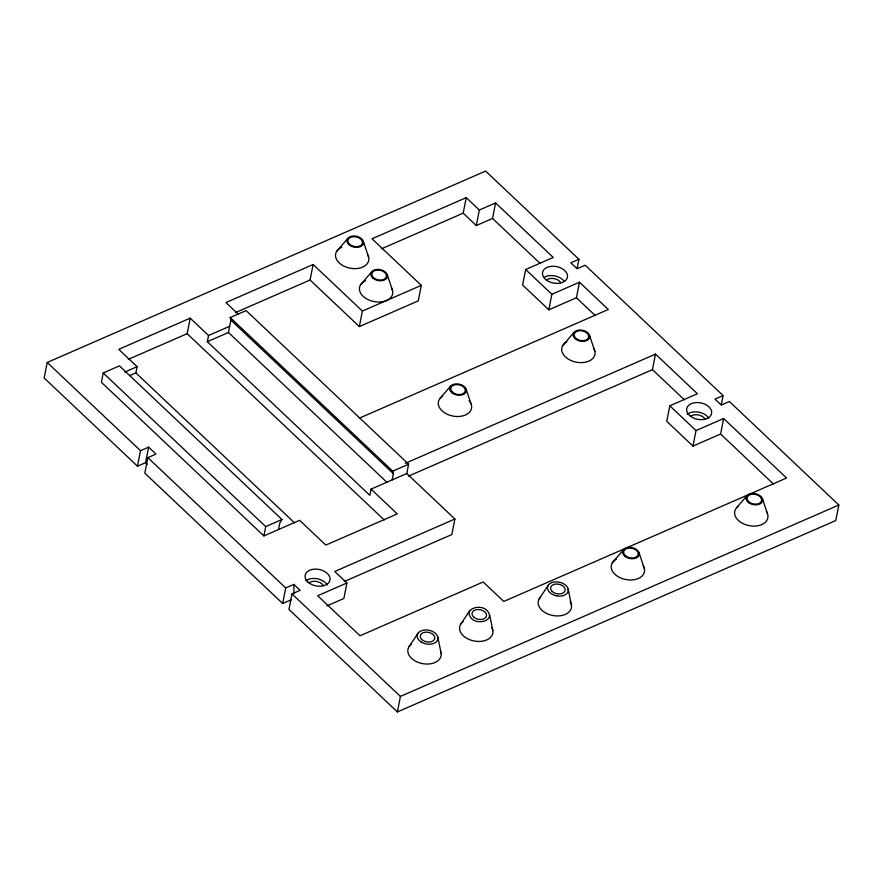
<?xml version="1.0" encoding="UTF-8"?>
<svg xmlns="http://www.w3.org/2000/svg" width="883" height="883" viewBox="0 0 883 883"><rect width="100%" height="100%" fill="white"/><g stroke="black" fill="none" stroke-linecap="round" stroke-linejoin="round"><path stroke-width="1.32" d="M487.703 611.246C495.341 621.334 476.18 625.175 471.058 617.923C463.001 608.188 481.831 603.707 487.151 610.804M577.151 268.344L578.928 259.282L485.617 171.07L47.196 362.471L44.15 377.99L137.461 466.202L145.585 462.659L148.631 447.14L155.971 454.072L147.847 457.626L144.801 473.145L282.67 603.486L291.511 599.623M278.509 529.535L279.723 523.321L281.953 519.513L119.448 365.882L103.212 372.968L101.379 382.284L263.896 535.915L299.613 520.319L325.827 545.098L397.273 513.906L371.059 489.127L406.787 473.531L408.608 464.215L246.103 310.584L230.209 317.516L230.882 320.065L228.443 332.483L207.328 341.699L369.845 495.33L371.059 489.127M129.68 375.606L135.883 372.891L137.108 366.688L118.752 349.337L190.198 318.145L208.554 335.496L207.328 341.699M137.461 466.202L140.507 450.683L148.631 447.14M128.245 359.392L187.163 333.675L190.198 318.145M310.076 280.01L313.123 264.492L362.394 311.07L359.348 326.589L310.076 280.01L235.518 312.56M263.896 535.915L265.717 526.599L281.953 519.513M282.67 603.486L285.717 587.957L293.84 584.414L300.132 590.363L292.008 593.906L288.962 609.425L397.383 711.93L835.804 520.529L838.85 505.01L729.38 401.522L721.256 405.065L714.965 399.116L723.089 395.573L585.219 265.231L577.096 268.774L570.804 262.836L578.928 259.282M406.787 473.531L454.9 519.016L334.745 571.478L346.909 582.979L343.862 598.497L326.82 605.948M466.246 197.637L463.2 213.156L476.301 225.551L479.348 210.033L466.246 197.637L372.019 238.774L421.29 285.352L418.244 300.882L359.348 326.589M392.173 479.911L393.388 473.696L392.725 471.158L230.209 317.516M476.301 225.551L492.537 218.465L495.584 202.935L553.255 257.45L525.65 269.503L522.604 285.032L548.818 309.812L576.422 297.759L579.469 282.229L608.299 309.491L359.326 418.178M397.383 711.93L400.429 696.411L838.85 505.01M454.9 519.016L451.853 534.535L344.215 581.533M548.818 309.812L551.864 294.282L579.469 282.229M408.531 476.114L652.449 369.635L655.495 354.116L697.415 393.741L669.811 405.794L666.764 421.312L692.978 446.092L720.583 434.039L723.63 418.52L786.554 478.012L503.774 601.455L483.189 581.985L360.021 635.76L317.681 595.738L346.909 582.979M692.978 446.092L696.025 430.573L723.63 418.52M721.312 404.624L723.089 395.573M460.948 623.862L469.723 610.65M409.149 646.522L417.946 633.288M539.259 598.773L548.177 585.396M336.6 251.467L347.427 238.818M360.518 284.845L371.357 272.207M562.791 345.474L573.63 332.825M612.305 562.813L623.133 550.175M440.198 398.222L450.628 386.136M736.753 507.57L747.062 495.606M313.123 264.492L225.927 302.549L238.476 314.425M381.533 248.807L463.2 213.156M479.348 210.033L495.584 202.935M124.691 372.107L137.108 366.688M208.554 335.496L229.657 326.28M362.394 311.07L421.29 285.352M405.253 463.354L655.495 354.116M392.725 471.158L408.608 464.215M492.537 218.465L540.264 263.576M576.422 297.759L595.308 315.617M652.449 369.635L684.391 399.833M720.583 434.039L773.519 484.094M525.65 269.503L551.864 294.282M669.811 405.794L696.025 430.573M230.882 320.065L393.388 473.696M228.443 332.483L386.964 482.35M187.163 333.675L384.226 519.966M135.883 372.891L294.414 522.758M103.212 372.968L265.717 526.599M47.196 362.471L140.507 450.683M147.847 457.626L285.717 587.957M292.008 593.906L400.429 696.411M145.585 462.659L147.417 464.392M762.371 498.531L767.371 513.42M589.656 335.728L594.855 351.268M639.171 553.067L644.369 568.608M465.981 388.774L470.915 403.509M387.383 275.099L392.593 290.639M363.465 241.71L368.664 257.262M568.133 589.049L571.334 604.568M489.668 614.855L492.835 630.583M437.891 637.394L441.07 653.089M293.84 584.414L293.962 593.387M391.357 287.681A16.865 11.159 11.1 0 1 384.16 301.346A16.865 11.159 11.1 0 1 362.24 295.386A16.865 11.159 11.1 0 1 365.606 280.684M440.462 651.102A16.865 11.159 11.1 0 1 421.39 663.376A16.865 11.159 11.1 0 1 411.368 644.237M469.094 400.628A16.865 11.159 11.1 0 1 465.043 415.176A16.865 11.159 11.1 0 1 442.582 411.323A16.865 11.159 11.1 0 1 442.725 396.103M593.63 348.31A16.865 11.159 11.1 0 1 586.853 361.853A16.865 11.159 11.1 0 1 565.076 356.6A16.865 11.159 11.1 0 1 566.798 341.842M766.345 511.467A16.865 11.159 11.1 0 1 760.594 525.065A16.865 11.159 11.1 0 1 738.916 520.926A16.865 11.159 11.1 0 1 738.398 506.125M643.144 565.65A16.865 11.159 11.1 0 1 636.367 579.193A16.865 11.159 11.1 0 1 614.59 573.95A16.865 11.159 11.1 0 1 616.301 559.182M367.968 255.275A16.865 11.159 11.1 0 1 359.381 268.167A16.865 11.159 11.1 0 1 338.057 261.699A16.865 11.159 11.1 0 1 341.688 247.306M491.787 627.614A16.865 11.159 11.1 0 1 473.741 640.915A16.865 11.159 11.1 0 1 463.2 621.588M570.098 601.61A16.865 11.159 11.1 0 1 553.796 615.661A16.865 11.159 11.1 0 1 540.551 597.14M305.717 580.837A12.649 8.366 11.1 0 1 327.251 584.921M544.712 276.964A12.649 8.366 11.1 0 1 564.281 281.434M546.422 280.066A8.433 5.574 11.1 0 1 560.793 282.659M687.084 414.436A12.649 8.366 11.1 0 1 708.685 418.078M690.583 416.357A8.433 5.574 11.1 0 1 704.954 418.95M308.995 582.935A8.433 5.574 11.1 0 1 323.377 585.539M421.081 641.941A10.541 6.976 11.1 0 0 437.858 639.237A10.541 6.976 11.1 0 0 423.663 630.142A10.541 6.976 11.1 0 0 421.081 641.941M452.328 393.09A8.433 5.574 11.1 0 0 466.147 391.71A8.433 5.574 11.1 0 0 455.551 383.917A8.433 5.574 11.1 0 0 452.328 393.09M452.328 392.052A7.384 4.879 11.1 0 0 464.822 392.085A7.384 4.879 11.1 0 0 456.875 384.58A7.384 4.879 11.1 0 0 452.328 392.052M574.921 338.531A8.433 5.574 11.1 0 0 589.204 338.575A8.433 5.574 11.1 0 0 580.12 329.988A8.433 5.574 11.1 0 0 574.921 338.531M748.486 502.559A8.433 5.574 11.1 0 0 762.415 501.456A8.433 5.574 11.1 0 0 752.095 493.498A8.433 5.574 11.1 0 0 748.486 502.559M624.424 555.882A8.433 5.574 11.1 0 0 638.707 555.915A8.433 5.574 11.1 0 0 629.634 547.339A8.433 5.574 11.1 0 0 624.424 555.882M576.886 339.083A7.384 4.879 11.1 0 0 588.641 337.196A7.384 4.879 11.1 0 0 578.718 330.827A7.384 4.879 11.1 0 0 576.886 339.083M748.652 501.654A7.384 4.879 11.1 0 0 761.146 501.687A7.384 4.879 11.1 0 0 753.199 494.171A7.384 4.879 11.1 0 0 748.652 501.654M423.023 640.495A7.384 4.879 11.1 0 0 434.767 638.586A7.384 4.879 11.1 0 0 424.811 632.239A7.384 4.879 11.1 0 0 423.023 640.495M625.892 556.069A7.384 4.879 11.1 0 0 638.023 554.977A7.384 4.879 11.1 0 0 628.862 548.089A7.384 4.879 11.1 0 0 625.892 556.069M372.648 277.913A8.433 5.574 11.1 0 0 386.931 277.946A8.433 5.574 11.1 0 0 377.847 269.37A8.433 5.574 11.1 0 0 372.648 277.913M373.454 277.56A7.384 4.879 11.1 0 0 385.959 277.593A7.384 4.879 11.1 0 0 378.012 270.077A7.384 4.879 11.1 0 0 373.454 277.56M348.73 244.525A8.433 5.574 11.1 0 0 363.012 244.569A8.433 5.574 11.1 0 0 353.928 235.982A8.433 5.574 11.1 0 0 348.73 244.525M349.536 244.172A7.384 4.879 11.1 0 0 362.03 244.205A7.384 4.879 11.1 0 0 354.094 236.699A7.384 4.879 11.1 0 0 349.536 244.172M473.608 616.996A7.384 4.879 11.1 0 0 486.103 617.029A7.384 4.879 11.1 0 0 478.156 609.524A7.384 4.879 11.1 0 0 473.608 616.996M556.82 595.87A10.408 6.887 11.1 0 0 568.222 590.893A10.596 7.009 11.1 0 0 558.95 582.129A10.408 6.887 11.1 0 0 547.548 587.107A10.596 7.009 11.1 0 0 556.82 595.859M552.206 591.478A7.384 4.879 11.1 0 0 564.701 591.511A7.384 4.879 11.1 0 0 556.754 584.005A7.384 4.879 11.1 0 0 552.206 591.478M307.726 581.831A12.649 8.366 11.1 0 0 329.193 582.085A12.649 8.366 11.1 0 0 315.794 569.116A12.649 8.366 11.1 0 0 307.726 581.831M545.749 279.514A12.649 8.366 11.1 0 0 566.93 278.653A12.649 8.366 11.1 0 0 552.294 266.258A12.649 8.366 11.1 0 0 545.749 279.514M689.557 415.485A12.649 8.366 11.1 0 0 710.914 415.275A12.649 8.366 11.1 0 0 696.996 402.527A12.649 8.366 11.1 0 0 689.557 415.485"/></g></svg>
